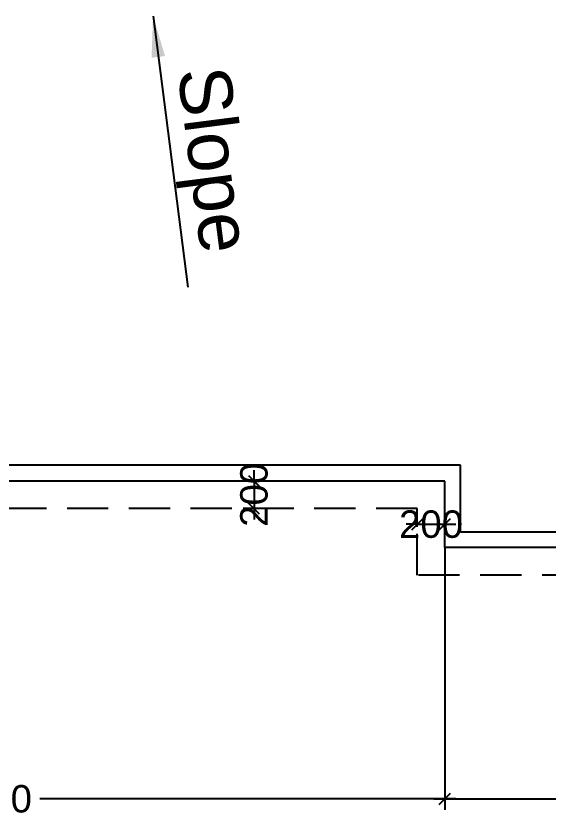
# Model space of a CAD drawing. Extents: x 7897917 to 8423973, y -6487334 to -6173396.
# Drawn here: x 8247953 to 8251833, y -6463971 to -6458139 of the extents above; entities that cross this region are included whole.
import ezdxf

# ---------------------------------------------------------------- set-up
doc = ezdxf.new("R2010")
doc.units = 0
doc.header["$LTSCALE"] = 600
doc.header["$MEASUREMENT"] = 0
doc.header["$PDMODE"] = 35
doc.linetypes.add('DASHED', pattern=[0.75, 0.5, -0.25])
doc.layers.get('0').update_dxf_attribs({"linetype": 'CONTINUOUS'})
doc.layers.get('Defpoints').update_dxf_attribs({"linetype": 'CONTINUOUS'})
for name, color, linetype in [('A-text', 7, 'CONTINUOUS'), ('Ele. Proj', 7, 'CONTINUOUS'), ('L1', 2, 'CONTINUOUS'), ('Working Dim', 5, 'CONTINUOUS')]:
    doc.layers.add(name, color=color, linetype=linetype)
doc.styles.add('ari', font='arial.ttf')
doc.styles.add('ARIAL', font='arial.ttf')
doc.styles.add('ROMANS', font='romans.shx')
doc.dimstyles.new('int. dim', dxfattribs={"dimtxt": 450, "dimasz": 80, "dimexe": 80, "dimexo": 0, "dimgap": 70, "dimtad": 0, "dimdec": 0, "dimzin": 12, "dimdsep": 46, "dimtxsty": 'ari', "dimblk": 'OBLIQUE', "dimcen": 2, "dimdle": 80, "dimclrd": 256, "dimclre": 256, "dimclrt": 6, "dimadec": 0, "dimazin": 0, "dimtfac": 1, "dimtdec": 0, "dimtix": 1, "dimtmove": 2, "dimatfit": 3, "dimfxl": 1, "dimtolj": 1, "dimtzin": 0, "dimlwd": -1, "dimlwe": -1, "dimarcsym": 0})
doc.dimstyles.new('MM', dxfattribs={"dimscale": 0, "dimtxt": 200, "dimasz": 150, "dimexe": 40, "dimexo": 50, "dimgap": 50, "dimtad": 1, "dimdec": 0, "dimzin": 0, "dimdsep": 46, "dimtxsty": 'ROMANS', "dimblk": 'OBLIQUE', "dimcen": 0.09, "dimdle": 40, "dimclrd": 5, "dimclre": 5, "dimclrt": 6, "dimadec": 0, "dimazin": 0, "dimtfac": 1, "dimtdec": 0, "dimtofl": 0, "dimtmove": 0, "dimatfit": 3, "dimfxl": 1, "dimfrac": 2, "dimtolj": 1, "dimtzin": 0, "dimarcsym": 0})

# ---------------------------------------------------------------- blocks, each defined once
blk = doc.blocks.new('_Oblique')
at = {"color": 0, "linetype": 'ByBlock', "lineweight": -2}
blk.add_line((-0.5, -0.5), (0.5, 0.5), dxfattribs=at)
blk = doc.blocks.new('*D2620')
at = {"layer": 'Defpoints', "color": 0, "transparency": 16777216}
for p in [(8249780.3, -6461525.1), (8249686.1, -6461725.1), (8249780.3, -6461725.1, 43)]:
    blk.add_point(p, dxfattribs=at)
at = {"layer": 'Working Dim', "transparency": 16777216}
for p, q in [((8249686.1, -6461525.1), (8249686.1, -6461445.1)), ((8249780.3, -6461525.1), (8249606.1, -6461525.1)), ((8249686.1, -6461525.1), (8249686.1, -6461725.1)), ((8249780.3, -6461725.1), (8249606.1, -6461725.1)), ((8249686.1, -6461725.1), (8249686.1, -6461805.1))]:
    blk.add_line(p, q, dxfattribs=at)
at = {"layer": 'Working Dim', "transparency": 16777216, "xscale": 80, "yscale": 80, "zscale": 80}
for p, rotation in [((8249686.1, -6461525.1), 270), ((8249686.1, -6461725.1), 90)]:
    blk.add_blockref('_Oblique', p, dxfattribs=dict(at, rotation=rotation))
at = {"layer": 'Working Dim', "color": 6, "transparency": 16777216, "insert": (8249686.1, -6461625.1), "char_height": 200, "attachment_point": 5, "rotation": 90, "style": 'ari'}
blk.add_mtext('\\A1;200', dxfattribs=at)
blk = doc.blocks.new('*D2622')
at = {"layer": 'Defpoints', "color": 0, "transparency": 16777216}
for p in [(8251074.3, -6461840.2), (8250874.3, -6461858.8), (8251074.3, -6461858.8)]:
    blk.add_point(p, dxfattribs=at)
at = {"layer": 'Working Dim', "transparency": 16777216}
for p, q in [((8250874.3, -6461858.8), (8250874.3, -6461760.2)), ((8251074.3, -6461858.8), (8251074.3, -6461760.2)), ((8250874.3, -6461840.2), (8250794.3, -6461840.2)), ((8250874.3, -6461840.2), (8251074.3, -6461840.2)), ((8251074.3, -6461840.2), (8251154.3, -6461840.2))]:
    blk.add_line(p, q, dxfattribs=at)
at = {"layer": 'Working Dim', "transparency": 16777216, "xscale": 80, "yscale": 80, "zscale": 80}
blk.add_blockref('_Oblique', (8250874.3, -6461840.2), dxfattribs=at)
at = {"layer": 'Working Dim', "transparency": 16777216, "xscale": 80, "yscale": 80, "zscale": 80, "rotation": 180}
blk.add_blockref('_Oblique', (8251074.3, -6461840.2), dxfattribs=at)
at = {"layer": 'Working Dim', "color": 6, "transparency": 16777216, "insert": (8250974.3, -6461840.2), "char_height": 200, "attachment_point": 5, "style": 'ari'}
blk.add_mtext('\\A1;200', dxfattribs=at)
blk = doc.blocks.new('*D2630')
at = {"layer": 'Defpoints', "color": 0, "transparency": 16777216}
for p in [(8251074.3, -6462009.9), (8244442.7, -6462995), (8251074.3, -6463840.2)]:
    blk.add_point(p, dxfattribs=at)
at = {"layer": 'Working Dim', "transparency": 16777216}
for p, q in [((8251074.3, -6462009.9), (8251074.3, -6463920.2)), ((8244442.7, -6462995), (8244442.7, -6463920.2)), ((8244362.7, -6463840.2), (8247389.6, -6463840.2)), ((8251154.3, -6463840.2), (8248127.3, -6463840.2))]:
    blk.add_line(p, q, dxfattribs=at)
at = {"layer": 'Working Dim', "transparency": 16777216, "xscale": 80, "yscale": 80, "zscale": 80, "rotation": 180}
blk.add_blockref('_Oblique', (8244442.7, -6463840.2), dxfattribs=at)
at = {"layer": 'Working Dim', "transparency": 16777216, "xscale": 80, "yscale": 80, "zscale": 80}
blk.add_blockref('_Oblique', (8251074.3, -6463840.2), dxfattribs=at)
at = {"layer": 'Working Dim', "color": 6, "transparency": 16777216, "insert": (8247758.5, -6463840.2), "char_height": 200, "attachment_point": 5, "style": 'ari'}
blk.add_mtext('\\A1;6630', dxfattribs=at)
blk = doc.blocks.new('*D2631')
at = {"layer": 'Defpoints', "color": 0, "transparency": 16777216}
for p in [(8251074.3, -6462009.9), (8258832.3, -6462795.3), (8258832.3, -6463840.2)]:
    blk.add_point(p, dxfattribs=at)
at = {"layer": 'Working Dim', "transparency": 16777216}
for p, q in [((8251074.3, -6462009.9), (8251074.3, -6463920.2)), ((8258832.3, -6462795.3), (8258832.3, -6463920.2)), ((8250994.3, -6463840.2), (8254585.3, -6463840.2)), ((8258912.3, -6463840.2), (8255321.3, -6463840.2))]:
    blk.add_line(p, q, dxfattribs=at)
at = {"layer": 'Working Dim', "transparency": 16777216, "xscale": 80, "yscale": 80, "zscale": 80, "rotation": 180}
blk.add_blockref('_Oblique', (8251074.3, -6463840.2), dxfattribs=at)
at = {"layer": 'Working Dim', "transparency": 16777216, "xscale": 80, "yscale": 80, "zscale": 80}
blk.add_blockref('_Oblique', (8258832.3, -6463840.2), dxfattribs=at)
at = {"layer": 'Working Dim', "color": 6, "transparency": 16777216, "insert": (8254953.3, -6463840.2), "char_height": 200, "attachment_point": 5, "style": 'ari'}
blk.add_mtext('\\A1;7758', dxfattribs=at)

msp = doc.modelspace()

# ---------------------------------------------------------------- linework, layer by layer
at = {"layer": 'Ele. Proj', "color": 1}
for p, q in [((8251074.277, -6462009.924, -18.568), (8251074.277, -6461525.144, -18.568)), ((8251189.277, -6461894.925, 0.42), (8258832.278, -6461894.822, 0.42)), ((8258832.249, -6462009.823, -18.568), (8251074.277, -6462009.924, -18.568))]:
    msp.add_line(p, q, dxfattribs=at)
at = {"layer": 'Ele. Proj', "color": 1, "elevation": 49.993}
msp.add_lwpolyline([(8251189.277, -6461894.925), (8251189.277, -6461410.144)], dxfattribs=at)
at = {"layer": 'L1', "color": 1}
for p, q in [((8251189.277, -6461410.144, -18.568), (8244327.701, -6461410.144, -18.568)), ((8251074.277, -6461525.144, -18.568), (8244442.701, -6461525.144, -18.568))]:
    msp.add_line(p, q, dxfattribs=at)
at = {"layer": 'L1', "color": 8, "linetype": 'DASHED'}
for p, q in [((8250874.277, -6462209.927, -18.568), (8250874.277, -6461725.144, -18.568)), ((8258832.278, -6462209.823, -18.568), (8250874.277, -6462209.927, -18.568))]:
    msp.add_line(p, q, dxfattribs=at)
at = {"layer": 'L1', "color": 8, "linetype": 'DASHED', "elevation": 24.474}
msp.add_lwpolyline([(8250874.277, -6461725.144), (8244592.433, -6461725.144)], dxfattribs=at)

# ---------------------------------------------------------------- texts
at = {"layer": 'A-text', "color": 0, "lineweight": 15, "style": 'ARIAL'}
msp.add_text('Slope', height=380.16, rotation=277.3424493, dxfattribs=at).set_placement((8249127.618, -6458535.501, 2.894))

# ---------------------------------------------------------------- dimensions: what is measured, and where the dimension line sits
at = {"layer": 'Working Dim'}
dim = msp.add_linear_dim(base=(8249686.119, -6461725.144, -18.568), p1=(8249780.348, -6461525.144, -18.568), p2=(8249780.348, -6461725.144, 24.474), angle=90, dimstyle='int. dim', override={"dimtxt": 200, "dimarcsym": 1}, dxfattribs=at)
dim.commit()
dim.dimension.update_dxf_attribs({"geometry": '*D2620', "text_midpoint": (8249686.119, -6461625.144, -18.568)})
for base, p1, p2, picture, middle in [((8251074.277, -6461840.236, -18.568), (8250874.277, -6461858.84, -18.568), (8251074.277, -6461858.84, -18.568), '*D2622', (8250974.277, -6461840.236, -18.568)), ((8258832.278, -6463840.242, -18.568), (8251074.277, -6462009.924, -18.568), (8258832.278, -6462795.255, -18.568), '*D2631', (8254953.278, -6463840.242, -18.568))]:
    dim = msp.add_linear_dim(base=base, p1=p1, p2=p2, dimstyle='int. dim', override={"dimtxt": 200, "dimarcsym": 1}, dxfattribs=at)
    dim.commit()
    dim.dimension.update_dxf_attribs({"geometry": picture, "text_midpoint": middle})
dim = msp.add_linear_dim(base=(8251074.277, -6463840.242, -18.568), p1=(8244442.701, -6462995.05, -18.568), p2=(8251074.277, -6462009.924, -18.568), text='6630', dimstyle='int. dim', override={"dimtxt": 200, "dimarcsym": 1}, dxfattribs=at)
dim.commit()
dim.dimension.update_dxf_attribs({"geometry": '*D2630', "text_midpoint": (8247758.489, -6463840.242, -18.568)})

# ---------------------------------------------------------------- leaders
at = {"layer": 'A-text', "color": 0, "lineweight": 15}
msp.add_leader([(8248950.44, -6458138.547, 2.894), (8249204.874, -6460113.108, 2.894)], dimstyle='MM', override={"dimscale": 1, "dimasz": 300, "dimtad": 0}, dxfattribs=at)

doc.saveas('drawing.dxf')
